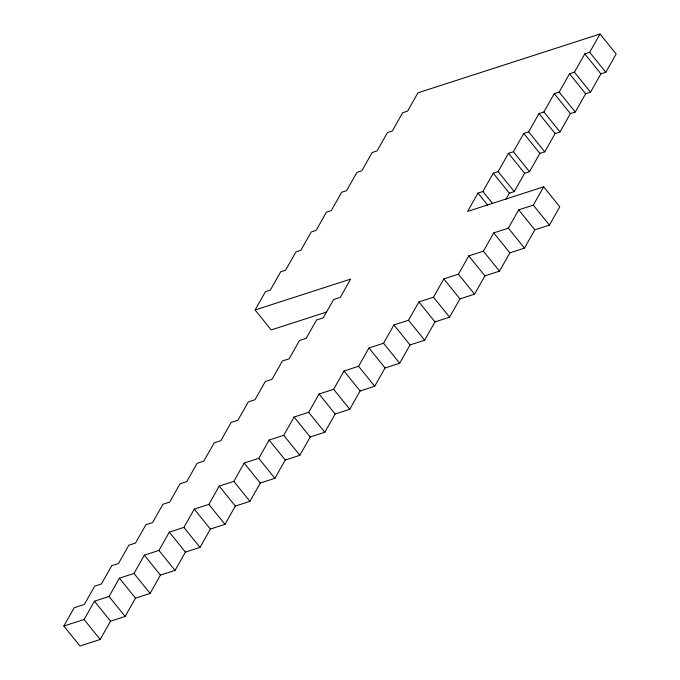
<?xml version="1.0" encoding="UTF-8"?>
<svg xmlns="http://www.w3.org/2000/svg" width="680" height="680" viewBox="0 0 680 680"><rect width="100%" height="100%" fill="white"/><g stroke="black" fill="none" stroke-linecap="round" stroke-linejoin="round"><path stroke-width="1.02" d="M505.725 199.58L509.354 193.179L514.259 191.59L524.611 173.29L529.516 171.708L539.869 153.399L544.774 151.819L555.126 133.518L560.031 131.929L570.384 113.628L575.288 112.047L585.641 93.738L590.546 92.157L600.908 73.856L605.803 72.267L616.165 53.967L600.049 34L589.688 52.3L584.792 53.89L574.43 72.191L569.525 73.772L559.173 92.081L554.268 93.661L543.915 111.962L539.01 113.552L528.658 131.852L523.753 133.433L513.4 151.733L508.495 153.323L498.142 171.623L493.238 173.204L482.877 191.513L477.981 193.094L467.619 211.395L543.66 186.839L559.776 206.805L549.414 225.105L534.82 229.823L524.458 248.124L509.856 252.841L499.502 271.15L484.899 275.868L474.546 294.168L459.943 298.885L449.59 317.186L434.988 321.903L424.635 340.204L410.031 344.921L399.678 363.222L385.075 367.94L374.714 386.249L360.12 390.966L349.758 409.267L335.155 413.984L324.802 432.284L310.199 437.002L299.846 455.302L285.243 460.02L274.89 478.329L260.287 483.038L249.934 501.347L235.331 506.065L224.978 524.365L210.375 529.082L200.013 547.383L185.419 552.101L175.057 570.401L160.454 575.119L150.101 593.428L135.499 598.145L125.145 616.446L110.543 621.163L100.189 639.463L79.951 646L63.835 626.034L74.197 607.733L84.346 604.452L94.698 586.143L101.413 583.984L111.767 565.675L118.473 563.508L128.826 545.207L135.541 543.039L145.894 524.739L152.601 522.571L162.953 504.262L169.668 502.103L180.021 483.794L186.728 481.627L197.089 463.327L203.796 461.159L214.149 442.858L220.855 440.691L231.217 422.39L237.924 420.223L248.276 401.914L254.983 399.747L265.344 381.446L272.051 379.278L282.404 360.978L289.111 358.81L299.472 340.51L306.178 338.342L316.531 320.034L323.238 317.866L333.6 299.565L340.306 297.398L350.659 279.098L255.094 309.969L271.209 329.936L326.536 312.06M255.094 309.969L265.455 291.661L270.343 290.079L280.704 271.779L285.591 270.198L295.945 251.898L300.841 250.316L311.194 232.016L316.089 230.435L326.442 212.126L331.339 210.545L341.692 192.244L346.587 190.663L356.94 172.363L361.837 170.782L372.19 152.481L377.085 150.9L387.438 132.591L392.326 131.01L402.688 112.71L407.575 111.129L417.936 92.828L600.049 34M63.835 626.034L84.073 619.497L94.427 601.196L109.029 596.479L119.382 578.17L133.986 573.461L144.339 555.152L158.941 550.435L169.303 532.134L183.897 527.417L194.259 509.116L208.862 504.398L219.215 486.098L233.818 481.381L244.171 463.071L258.774 458.354L269.127 440.054L283.73 435.336L294.083 417.036L308.686 412.318L319.039 394.017L333.642 389.3L344.003 371L358.598 366.282L368.959 347.973L383.562 343.255L393.916 324.955L408.519 320.238L418.872 301.937L433.475 297.219L443.827 278.919L458.43 274.201L468.784 255.893L483.387 251.183L493.739 232.875L508.342 228.157L518.696 209.856L533.298 205.139L543.66 186.839M589.688 52.3L605.803 72.267M584.792 53.89L600.908 73.856M574.43 72.191L590.546 92.157M569.525 73.772L585.641 93.738M559.173 92.081L575.288 112.047M554.268 93.661L570.384 113.628M543.915 111.962L560.031 131.929M539.01 113.552L555.126 133.518M528.658 131.852L544.774 151.819M523.753 133.433L539.869 153.399M513.4 151.733L529.516 171.708M508.495 153.323L524.611 173.29M533.298 205.139L549.414 225.105M498.142 171.623L514.259 191.59M493.238 173.204L509.354 193.179M518.696 209.856L534.82 229.823M482.877 191.513L492.55 203.49M508.342 228.157L524.458 248.124M477.981 193.094L487.645 205.079M493.739 232.875L509.856 252.841M483.387 251.183L499.502 271.15M468.784 255.893L484.899 275.868M458.43 274.201L474.546 294.168M443.827 278.919L459.943 298.885M433.475 297.219L449.59 317.186M418.872 301.937L434.988 321.903M408.519 320.238L424.635 340.204M393.916 324.955L410.031 344.921M383.562 343.255L399.678 363.222M368.959 347.973L385.075 367.94M358.598 366.282L374.714 386.249M344.003 371L360.12 390.966M333.642 389.3L349.758 409.267M319.039 394.017L335.155 413.984M308.686 412.318L324.802 432.284M294.083 417.036L310.199 437.002M283.73 435.336L299.846 455.302M269.127 440.054L285.243 460.02M258.774 458.354L274.89 478.329M244.171 463.071L260.287 483.038M233.818 481.381L249.934 501.347M219.215 486.098L235.331 506.065M208.862 504.398L224.978 524.365M194.259 509.116L210.375 529.082M183.897 527.417L200.013 547.383M169.303 532.134L185.419 552.101M158.941 550.435L175.057 570.401M144.339 555.152L160.454 575.119M133.986 573.461L150.101 593.428M119.382 578.17L135.499 598.145M109.029 596.479L125.145 616.446M94.427 601.196L110.543 621.163M84.073 619.497L100.189 639.463"/></g></svg>
